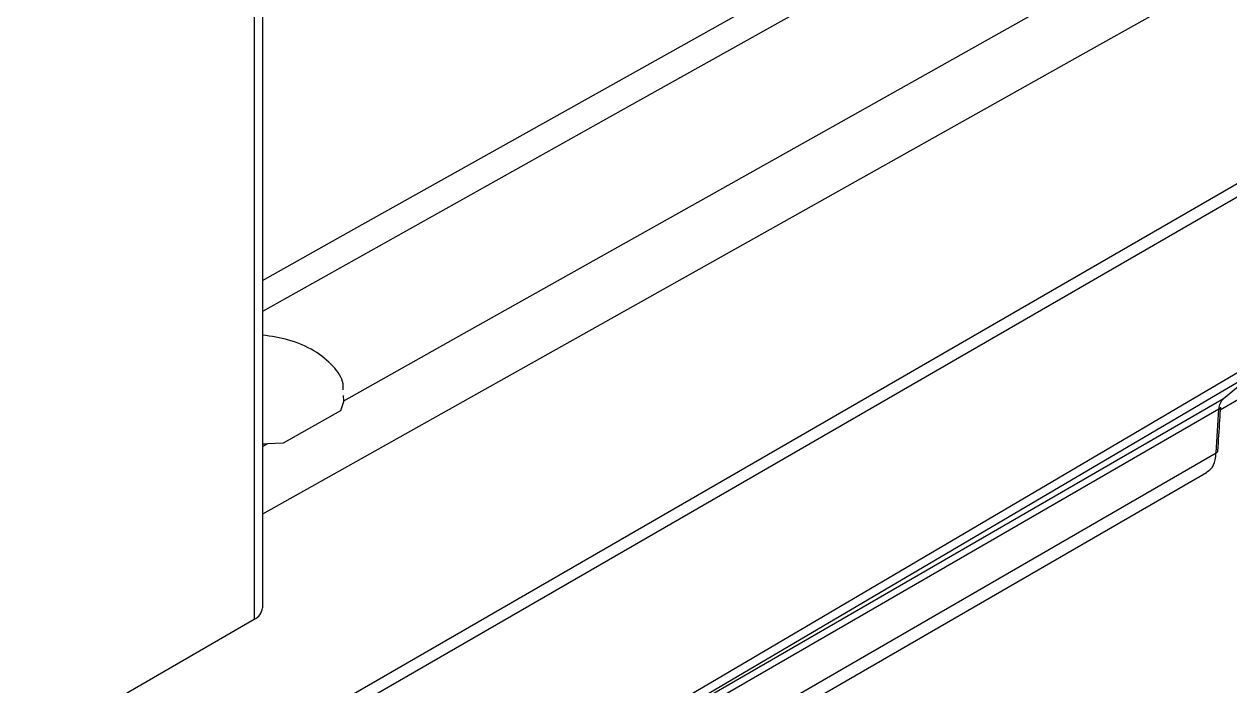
# Model space of a CAD drawing. Extents: x 8 to 113, y 0 to 87.
# Drawn here: x 21.685 to 24.723, y 7.803 to 9.469 of the extents above; entities that cross this region are included whole.
import ezdxf

# ---------------------------------------------------------------- set-up
doc = ezdxf.new("R2010")
doc.units = 0
doc.header["$MEASUREMENT"] = 0
doc.layers.add('OBJECT', color=7, linetype='CONTINUOUS')

msp = doc.modelspace()

# ---------------------------------------------------------------- linework, layer by layer
at = {"layer": 'OBJECT'}
for p, q in [((22.2855, 13.5311), (22.2855, 7.9991)), ((22.265, 13.5026), (22.265, 7.9705)), ((25.2404, 9.3555), (21.9284, 7.4435)), ((21.9284, 7.4109), (25.2404, 9.3229)), ((24.6988, 8.498), (25.6999, 9.0862)), ((24.7073, 8.5262), (24.7631, 8.573)), ((22.4907, 8.5205), (22.4822, 8.4955)), ((22.4907, 8.5205), (22.49, 8.5342)), ((22.7417, 7.3914), (24.7073, 8.5262)), ((24.6957, 8.4996), (21.9956, 6.9408)), ((22.4822, 8.4955), (22.338, 8.414)), ((24.6887, 8.3893), (24.6957, 8.4996)), ((22.0787, 6.8826), (24.6887, 8.3893)), ((22.2855, 8.4125), (22.2981, 8.4125)), ((22.2855, 8.4054), (22.2981, 8.4125)), ((22.338, 8.414), (22.2981, 8.4125)), ((22.1145, 6.8679), (24.6646, 8.34)), ((20.0694, 6.703), (22.265, 7.9705))]:
    msp.add_line(p, q, dxfattribs=at)
at = {"layer": 'OBJECT', "flags": 128}
for points in [[(22.2855, 8.8236), (22.516, 8.9527), (23.9239, 9.7409), (25.0043, 10.3458)], [(25.0419, 10.2879), (24.1257, 9.7753), (23.2095, 9.2626), (22.2855, 8.7458)], [(25.2387, 9.8906), (25.0615, 9.7912), (24.3528, 9.3939), (22.2855, 8.2354)], [(22.4907, 8.5205), (22.8077, 8.6983), (23.7227, 9.2118), (24.7888, 9.81)], [(21.9854, 6.9697), (22.043, 7.0036), (22.7519, 7.4206), (25.2387, 8.8838)], [(21.9956, 6.9528), (22.5618, 7.2856), (25.2153, 8.8459)]]:
    msp.add_lwpolyline(points, dxfattribs=at)
at = {"layer": 'OBJECT'}
for centre, radius, start, end in [((24.6931, 8.5062), 0.00705, 291.4804, 349.8626), ((24.6861, 8.3958), 0.007, 291.2628, 350.3192), ((22.2505, 8.0026), 0.0352, 294.3753, 354.3047)]:
    msp.add_arc(centre, radius, start, end, dxfattribs=at)
for points, knots in [([(22.4894, 8.548), (22.4894, 8.5531), (22.4896, 8.5737), (22.4656, 8.6093), (22.4184, 8.648), (22.3553, 8.6762), (22.308, 8.6829), (22.2855, 8.686)], [0, 0, 0, 0, 0.078455, 0.313656, 0.549531, 0.786049, 1, 1, 1, 1]), ([(24.6957, 8.4996), (24.6966, 8.5052), (24.6983, 8.5166), (24.7043, 8.5229), (24.7073, 8.5262)], [0, 0, 0, 0, 0.487934, 1, 1, 1, 1]), ([(24.693, 8.3946), (24.6947, 8.4204), (24.6971, 8.4572), (24.6993, 8.4939), (24.7, 8.5049)], [0, 0, 0, 0, 0.7000055, 1, 1, 1, 1]), ([(24.6639, 8.3412), (24.668, 8.3436), (24.6782, 8.3495), (24.6861, 8.3676), (24.688, 8.3833), (24.6887, 8.3893)], [0, 0, 0, 0, 0.293292, 0.730733, 1, 1, 1, 1])]:
    msp.add_open_spline(points, degree=3, knots=knots, dxfattribs=at)

doc.saveas('drawing.dxf')
